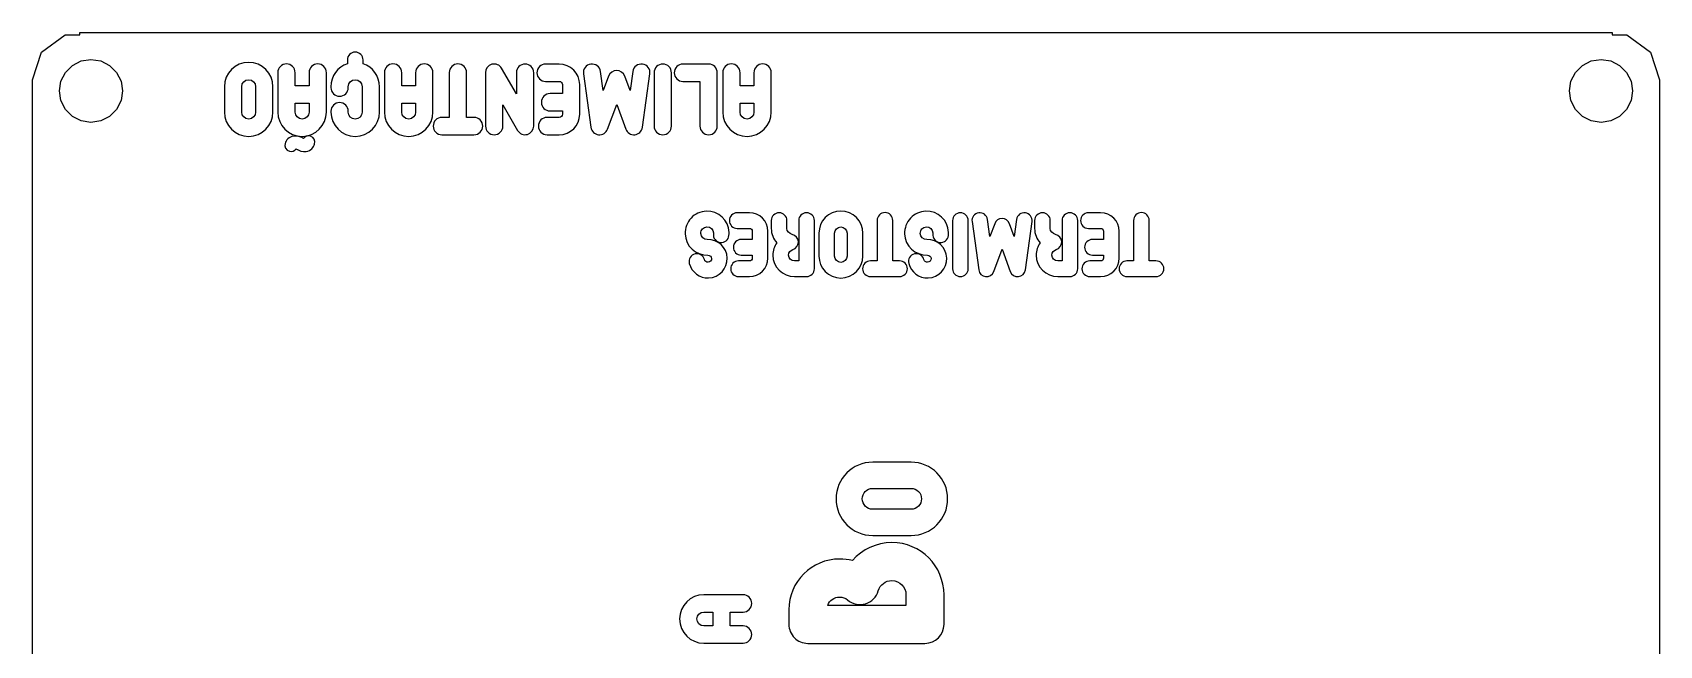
# Model space of a CAD drawing. Extents: x 0 to 215, y 0 to 110.
# Drawn here: x 0.1 to 103.1, y 68.3 to 107.2 of the extents above; entities that cross this region are included whole.
import ezdxf

# ---------------------------------------------------------------- set-up
doc = ezdxf.new("R2010")
doc.units = 0
doc.layers.get('0').update_dxf_attribs({"linetype": 'CONTINUOUS'})

msp = doc.modelspace()

# ---------------------------------------------------------------- linework, layer by layer
at = {"color": 7}
for points in [[(3.141111, 107.18743), (100.141111, 107.18743)], [(3.141111, 107.040432), (3.141111, 107.18743)], [(100.141111, 107.18743), (100.141111, 107.040432)], [(0.714111, 105.95043), (2.214111, 107.040432)], [(2.214111, 107.040432), (3.141111, 107.040432)], [(100.141111, 107.040432), (101.06811, 107.040432)], [(101.06811, 107.040432), (102.56811, 105.95043)], [(0.141111, 104.18743), (0.714111, 105.95043)], [(2.223111, 104.663432), (2.665111, 105.105431)], [(2.665111, 105.105431), (3.223111, 105.389432)], [(3.223111, 105.389432), (3.841111, 105.48743)], [(3.841111, 105.48743), (4.459111, 105.389432)], [(4.459111, 105.389432), (5.017111, 105.105431)], [(5.017111, 105.105431), (5.459111, 104.663432)], [(20.071271, 105.447208), (20.077144, 105.212247)], [(21.069861, 105.206374), (21.069861, 105.447208)], [(33.477067, 105.188749), (32.619456, 105.188749)], [(42.947703, 105.188749), (41.32059, 105.188749)], [(97.82311, 104.663432), (98.26511, 105.105431)], [(98.26511, 105.105431), (98.823111, 105.389432)], [(98.823111, 105.389432), (99.44111, 105.48743)], [(99.44111, 105.48743), (100.059112, 105.389432)], [(100.059112, 105.389432), (100.61711, 105.105431)], [(100.61711, 105.105431), (101.05911, 104.663432)], [(102.56811, 105.95043), (103.141111, 104.18743)], [(0.141111, 6.187426), (0.141111, 104.18743)], [(1.841111, 103.487432), (1.939111, 104.105431)], [(1.939111, 104.105431), (2.223111, 104.663432)], [(5.459111, 104.663432), (5.743111, 104.105431)], [(5.743111, 104.105431), (5.841111, 103.487432)], [(15.669491, 104.642463), (15.669491, 102.145987)], [(17.649049, 104.642463), (17.649049, 103.81422), (16.76794, 103.81422), (16.76794, 104.642463)], [(18.747498, 102.145987), (18.747498, 104.642463)], [(22.415481, 104.642463), (22.415481, 102.145987)], [(24.395039, 104.642463), (24.395039, 103.81422), (23.51393, 103.81422), (23.51393, 104.642463)], [(25.493488, 102.145987), (25.493488, 104.642463)], [(26.520347, 104.648336), (26.520347, 101.805291), (26.056296, 101.805291)], [(28.088721, 101.805291), (27.618796, 101.805291), (27.618796, 104.648336)], [(28.817564, 104.642463), (28.817564, 101.259005)], [(30.773624, 104.642463), (30.773624, 103.303177), (29.839649, 104.918544)], [(31.872075, 101.259005), (31.872075, 104.642463)], [(32.619456, 104.090301), (33.477067, 104.090301)], [(35.02222, 104.566099), (35.486272, 101.182641)], [(36.608218, 104.419248), (36.273396, 103.514644), (36.108922, 104.712951)], [(38.135473, 104.712951), (37.970999, 103.514644), (37.636176, 104.419248)], [(38.758122, 101.182641), (39.228048, 104.566099)], [(39.49293, 104.63659), (39.49293, 104.63659), (39.49293, 101.253132), (39.49293, 101.253132)], [(40.591382, 101.253132), (40.591382, 104.63659), (40.591382, 104.63659)], [(41.32059, 104.090301), (42.395541, 104.090301), (42.395541, 101.253132)], [(43.493992, 101.253132), (43.493992, 104.63659)], [(43.835145, 104.642463), (43.835145, 102.145987)], [(45.814702, 104.642463), (45.814702, 103.81422), (44.933593, 103.81422), (44.933593, 104.642463)], [(46.913154, 102.145987), (46.913154, 104.642463)], [(97.441111, 103.487432), (97.53911, 104.105431)], [(97.53911, 104.105431), (97.82311, 104.663432)], [(101.05911, 104.663432), (101.34311, 104.105431)], [(101.34311, 104.105431), (101.441112, 103.487432)], [(103.141111, 104.18743), (103.141111, 6.187426)], [(1.939111, 102.86943), (1.841111, 103.487432)], [(5.841111, 103.487432), (5.743111, 102.86943)], [(12.285574, 103.755481), (12.285574, 102.145987)], [(13.384023, 102.145987), (13.384023, 103.755481)], [(14.265132, 103.755481), (14.265132, 102.145987)], [(15.363581, 102.145987), (15.363581, 103.755481)], [(19.031561, 103.755481), (19.031561, 103.696739)], [(20.13001, 103.696739), (20.13001, 103.755481)], [(21.011119, 103.755481), (21.011119, 102.145987)], [(22.109569, 102.145987), (22.109569, 103.755481)], [(33.682661, 103.88471), (33.682661, 103.314926), (32.907283, 103.314926)], [(34.781109, 102.010885), (34.781109, 103.88471)], [(97.53911, 102.86943), (97.441111, 103.487432)], [(101.441112, 103.487432), (101.34311, 102.86943)], [(2.223111, 102.311431), (1.939111, 102.86943)], [(2.665111, 101.869429), (2.223111, 102.311431)], [(5.459111, 102.311431), (5.017111, 101.869429)], [(5.743111, 102.86943), (5.459111, 102.311431)], [(16.76794, 102.145987), (16.76794, 102.715771), (17.649049, 102.715771)], [(17.649049, 102.715771), (17.649049, 102.145987)], [(19.031561, 102.198856), (19.031561, 102.145987)], [(20.13001, 102.145987), (20.13001, 102.198856)], [(23.51393, 102.145987), (23.51393, 102.715771), (24.395039, 102.715771)], [(24.395039, 102.715771), (24.395039, 102.145987)], [(29.916013, 101.259005), (29.916013, 102.598291), (30.849988, 100.982924)], [(32.907283, 102.216478), (33.682661, 102.216478), (33.682661, 102.010885)], [(36.543604, 101.065161), (37.125134, 102.633534), (37.700791, 101.065161)], [(44.933593, 102.145987), (44.933593, 102.715771), (45.814702, 102.715771)], [(45.814702, 102.715771), (45.814702, 102.145987)], [(97.82311, 102.311431), (97.53911, 102.86943)], [(98.26511, 101.869429), (97.82311, 102.311431)], [(101.05911, 102.311431), (100.61711, 101.869429)], [(101.34311, 102.86943), (101.05911, 102.311431)], [(3.223111, 101.585432), (2.665111, 101.869429)], [(3.841111, 101.48743), (3.223111, 101.585432)], [(4.459111, 101.585432), (3.841111, 101.48743)], [(5.017111, 101.869429), (4.459111, 101.585432)], [(33.477067, 101.805291), (32.713442, 101.805291)], [(98.823111, 101.585432), (98.26511, 101.869429)], [(99.44111, 101.48743), (98.823111, 101.585432)], [(100.059112, 101.585432), (99.44111, 101.48743)], [(100.61711, 101.869429), (100.059112, 101.585432)], [(17.273109, 100.483647), (17.249614, 100.495388), (17.226119, 100.507128)], [(26.056296, 100.706843), (28.088721, 100.706843)], [(32.713442, 100.706843), (33.477067, 100.706843)], [(16.861926, 99.796371), (16.891297, 99.778761), (16.914792, 99.76702)], [(45.523009, 95.767977), (44.748467, 95.767977)], [(44.748467, 94.775926), (45.523009, 94.775926)], [(46.910783, 95.274604), (46.910783, 94.770623)], [(47.902834, 94.770623), (47.902834, 95.274604)], [(48.645544, 95.274604), (48.645544, 92.712252), (48.374986, 92.712252)], [(49.637594, 92.21888), (49.637594, 95.274604)], [(53.611515, 95.27991), (53.611515, 92.712252), (53.192412, 92.712252)], [(55.027971, 92.712252), (54.603563, 92.712252), (54.603563, 95.27991)], [(58.38534, 95.269298), (58.38534, 95.269298), (58.38534, 92.213574), (58.38534, 92.213574)], [(59.377388, 92.213574), (59.377388, 95.269298), (59.377388, 95.269298)], [(59.621671, 95.205637), (60.040774, 92.149913)], [(61.054042, 95.073013), (60.751655, 94.25603), (60.60311, 95.338265)], [(62.433364, 95.338265), (62.284822, 94.25603), (61.982432, 95.073013)], [(62.995703, 92.149913), (63.420109, 95.205637)], [(63.582412, 95.274604), (63.582412, 94.770623)], [(64.57446, 94.770623), (64.57446, 95.274604)], [(65.317172, 95.274604), (65.317172, 92.712252), (65.046612, 92.712252)], [(66.30922, 92.21888), (66.30922, 95.274604)], [(67.75875, 95.767977), (66.984211, 95.767977)], [(66.984211, 94.775926), (67.75875, 94.775926)], [(69.847957, 95.27991), (69.847957, 92.712252), (69.428857, 92.712252)], [(71.264413, 92.712252), (70.840007, 92.712252), (70.840007, 95.27991)], [(43.243398, 94.431096), (43.243398, 94.431096)], [(45.708689, 94.590249), (45.708689, 94.075656), (45.008416, 94.075656)], [(46.700736, 92.897929), (46.700736, 94.590249)], [(49.925478, 94.473536), (49.925478, 93.019945)], [(50.917529, 93.019945), (50.917529, 94.473536)], [(51.713291, 94.473536), (51.713291, 93.019945)], [(52.705341, 93.019945), (52.705341, 94.473536)], [(57.138149, 94.431096), (57.138149, 94.431096)], [(67.94443, 94.590249), (67.94443, 94.075656), (67.244158, 94.075656)], [(68.936481, 92.897929), (68.936481, 94.590249)], [(42.681059, 92.797133), (42.681059, 92.797133)], [(45.523009, 92.712252), (44.833348, 92.712252)], [(45.008416, 93.083606), (45.708689, 93.083606), (45.708689, 92.897929)], [(56.575813, 92.797133), (56.575813, 92.797133)], [(60.995687, 92.043812), (61.520891, 93.460268), (62.040787, 92.043812)], [(67.75875, 92.712252), (67.069092, 92.712252)], [(67.244158, 93.083606), (67.94443, 93.083606), (67.94443, 92.897929)], [(41.720841, 92.558404), (41.720841, 92.558404)], [(44.833348, 91.720202), (45.523009, 91.720202)], [(48.374986, 91.720202), (49.138916, 91.720202)], [(53.192412, 91.720202), (55.027971, 91.720202)], [(55.615594, 92.558404), (55.615594, 92.558404)], [(65.046612, 91.720202), (65.810545, 91.720202)], [(67.069092, 91.720202), (67.75875, 91.720202)], [(69.428857, 91.720202), (71.264413, 91.720202)], [(55.75727, 79.958257), (53.330805, 79.958257)], [(53.330805, 78.302239), (55.75727, 78.302239)], [(55.75727, 76.973882), (53.330805, 76.973882)], [(53.330805, 75.317861), (55.75727, 75.317861)], [(45.125188, 71.558723), (42.637507, 71.558723)], [(55.438229, 71.557151), (55.438229, 70.887689), (50.481614, 70.887689)], [(57.845729, 69.677497), (57.845729, 71.557151)], [(42.637507, 70.464141), (43.205284, 70.464141), (43.205284, 69.586136)], [(45.125188, 69.586136), (44.299863, 69.586136), (44.299863, 70.464141), (45.125188, 70.464141)], [(48.02262, 70.604453), (48.02262, 69.690375)], [(43.205284, 69.586136), (42.637507, 69.586136)], [(42.637507, 68.491554), (45.125188, 68.491554)], [(49.219931, 68.480189), (56.635543, 68.480189)]]:
    msp.add_lwpolyline(points, dxfattribs=at)
for points in [[(13.824578, 105.294484), (12.97284, 105.294484), (12.285574, 104.607219), (12.285574, 103.755481)], [(15.363581, 103.755481), (15.363581, 104.607219), (14.670442, 105.294484), (13.824578, 105.294484)], [(16.215778, 105.194625), (15.916202, 105.194625), (15.669491, 104.947915), (15.669491, 104.642463)], [(16.76794, 104.642463), (16.76794, 104.947915), (16.521229, 105.194625), (16.215778, 105.194625)], [(18.195336, 105.194625), (17.895759, 105.194625), (17.649049, 104.947915), (17.649049, 104.642463)], [(18.747498, 104.642463), (18.747498, 104.947915), (18.500787, 105.194625), (18.195336, 105.194625)], [(20.077144, 105.212247), (19.466242, 105.006654), (19.031561, 104.430997), (19.031561, 103.755481)], [(20.570566, 105.946504), (20.294485, 105.946504), (20.071271, 105.723289), (20.071271, 105.447208)], [(21.069861, 105.447208), (21.069861, 105.723289), (20.846646, 105.946504), (20.570566, 105.946504)], [(22.109569, 103.755481), (22.109569, 104.425123), (21.674888, 105.000781), (21.069861, 105.206374)], [(22.961768, 105.194625), (22.662192, 105.194625), (22.415481, 104.947915), (22.415481, 104.642463)], [(23.51393, 104.642463), (23.51393, 104.947915), (23.267219, 105.194625), (22.961768, 105.194625)], [(24.941326, 105.194625), (24.64175, 105.194625), (24.395039, 104.947915), (24.395039, 104.642463)], [(25.493488, 104.642463), (25.493488, 104.947915), (25.246777, 105.194625), (24.941326, 105.194625)], [(27.072508, 105.194625), (26.767058, 105.194625), (26.520347, 104.953788), (26.520347, 104.648336)], [(27.618796, 104.648336), (27.618796, 104.953788), (27.372085, 105.194625), (27.072508, 105.194625)], [(29.222872, 105.171127), (28.982038, 105.106512), (28.817564, 104.889173), (28.817564, 104.642463)], [(29.839649, 104.918544), (29.716295, 105.13001), (29.463709, 105.235742), (29.222872, 105.171127)], [(31.325786, 105.188749), (31.020337, 105.188749), (30.773624, 104.942039), (30.773624, 104.642463)], [(31.872075, 104.642463), (31.872075, 104.942039), (31.625362, 105.188749), (31.325786, 105.188749)], [(32.619456, 105.188749), (32.31988, 105.188749), (32.073167, 104.942039), (32.073167, 104.63659)], [(34.781109, 103.88471), (34.781109, 104.601343), (34.199576, 105.188749), (33.477067, 105.188749)], [(35.486272, 105.182876), (35.186696, 105.141759), (34.97523, 104.865678), (35.02222, 104.566099)], [(36.108922, 104.712951), (36.067802, 105.01253), (35.791721, 105.223996), (35.486272, 105.182876)], [(38.758122, 105.182876), (38.458546, 105.223996), (38.176592, 105.01253), (38.135473, 104.712951)], [(39.228048, 104.566099), (39.269165, 104.865678), (39.057699, 105.141759), (38.758122, 105.182876)], [(40.045092, 105.188749), (39.739643, 105.188749), (39.49293, 104.942039), (39.49293, 104.63659)], [(40.591382, 104.63659), (40.591382, 104.942039), (40.350544, 105.188749), (40.045092, 105.188749)], [(41.32059, 105.188749), (41.015138, 105.188749), (40.768428, 104.942039), (40.768428, 104.63659)], [(43.493992, 104.63659), (43.493992, 104.942039), (43.247279, 105.188749), (42.947703, 105.188749)], [(44.381434, 105.194625), (44.081855, 105.194625), (43.835145, 104.947915), (43.835145, 104.642463)], [(44.933593, 104.642463), (44.933593, 104.947915), (44.686883, 105.194625), (44.381434, 105.194625)], [(46.360992, 105.194625), (46.061413, 105.194625), (45.814702, 104.947915), (45.814702, 104.642463)], [(46.913154, 104.642463), (46.913154, 104.947915), (46.666441, 105.194625), (46.360992, 105.194625)], [(13.384023, 103.755481), (13.384023, 103.996315), (13.583742, 104.196035), (13.824578, 104.196035)], [(13.824578, 104.196035), (14.065414, 104.196035), (14.265132, 103.996315), (14.265132, 103.755481)], [(20.13001, 103.755481), (20.13001, 103.996315), (20.329728, 104.196035), (20.570565, 104.196035)], [(20.570565, 104.196035), (20.811401, 104.196035), (21.011119, 103.996315), (21.011119, 103.755481)], [(32.073167, 104.63659), (32.073167, 104.337011), (32.31988, 104.090301), (32.619456, 104.090301)], [(33.477067, 104.090301), (33.594548, 104.090301), (33.682661, 103.996315), (33.682661, 103.88471)], [(37.125134, 104.777565), (36.890173, 104.777565), (36.684579, 104.63659), (36.608218, 104.419248)], [(37.636176, 104.419248), (37.559815, 104.63659), (37.354222, 104.777565), (37.125134, 104.777565)], [(40.768428, 104.63659), (40.768428, 104.331138), (41.015138, 104.090301), (41.32059, 104.090301)], [(19.031561, 103.696739), (19.031561, 103.39129), (19.278272, 103.144577), (19.577849, 103.144577)], [(19.577849, 103.144577), (19.883299, 103.144577), (20.13001, 103.39129), (20.13001, 103.696739)], [(32.907283, 103.314926), (32.601834, 103.314926), (32.355124, 103.068216), (32.355124, 102.762764)], [(12.285574, 102.145987), (12.285574, 101.300125), (12.97284, 100.606984), (13.824578, 100.606984)], [(13.824578, 101.705433), (13.583742, 101.705433), (13.384023, 101.905153), (13.384023, 102.145987)], [(13.824578, 100.606984), (14.670442, 100.606984), (15.363581, 101.300125), (15.363581, 102.145987)], [(14.265132, 102.145987), (14.265132, 101.905153), (14.065414, 101.705433), (13.824578, 101.705433)], [(15.669491, 102.145987), (15.669491, 101.300125), (16.356757, 100.606984), (17.208494, 100.606984)], [(17.208494, 101.705433), (16.961784, 101.705433), (16.76794, 101.905153), (16.76794, 102.145987)], [(17.649049, 102.145987), (17.649049, 101.905153), (17.44933, 101.705433), (17.208494, 101.705433)], [(17.208494, 100.606984), (18.054358, 100.606984), (18.747498, 101.300125), (18.747498, 102.145987)], [(19.577849, 102.751015), (19.278272, 102.751015), (19.031561, 102.504305), (19.031561, 102.198856)], [(19.031561, 102.145987), (19.031561, 101.294249), (19.718827, 100.606984), (20.570565, 100.606984)], [(20.13001, 102.198856), (20.13001, 102.504305), (19.883299, 102.751015), (19.577849, 102.751015)], [(20.570565, 101.705433), (20.329728, 101.705433), (20.13001, 101.899277), (20.13001, 102.145987)], [(21.011119, 102.145987), (21.011119, 101.899277), (20.811401, 101.705433), (20.570565, 101.705433)], [(20.570566, 100.606984), (21.416429, 100.606984), (22.109569, 101.294249), (22.109569, 102.145987)], [(22.415481, 102.145987), (22.415481, 101.300125), (23.102747, 100.606984), (23.954484, 100.606984)], [(23.954484, 101.705433), (23.707774, 101.705433), (23.51393, 101.905153), (23.51393, 102.145987)], [(24.395039, 102.145987), (24.395039, 101.905153), (24.195321, 101.705433), (23.954484, 101.705433)], [(23.954484, 100.606984), (24.800348, 100.606984), (25.493488, 101.300125), (25.493488, 102.145987)], [(32.355124, 102.762764), (32.355124, 102.463188), (32.601834, 102.216478), (32.907283, 102.216478)], [(33.682661, 102.010885), (33.682661, 101.899277), (33.594548, 101.805291), (33.477067, 101.805291)], [(33.477067, 100.706843), (34.199576, 100.706843), (34.781109, 101.288376), (34.781109, 102.010885)], [(43.835145, 102.145987), (43.835145, 101.300125), (44.522413, 100.606984), (45.374148, 100.606984)], [(45.374148, 101.705433), (45.127438, 101.705433), (44.933593, 101.905153), (44.933593, 102.145987)], [(45.814702, 102.145987), (45.814702, 101.905153), (45.614985, 101.705433), (45.374148, 101.705433)], [(45.374148, 100.606984), (46.220013, 100.606984), (46.913154, 101.300125), (46.913154, 102.145987)], [(26.056296, 101.805291), (25.750846, 101.805291), (25.504135, 101.558581), (25.504135, 101.259005)], [(25.504135, 101.259005), (25.504135, 100.953553), (25.750846, 100.706843), (26.056296, 100.706843)], [(28.640882, 101.259005), (28.640882, 101.558581), (28.394172, 101.805291), (28.088721, 101.805291)], [(28.088721, 100.706843), (28.394172, 100.706843), (28.640882, 100.953553), (28.640882, 101.259005)], [(28.817564, 101.259005), (28.817564, 100.953553), (29.064275, 100.706843), (29.363851, 100.706843)], [(29.363851, 100.706843), (29.669303, 100.706843), (29.916013, 100.953553), (29.916013, 101.259005)], [(30.849988, 100.982924), (30.973344, 100.771458), (31.225927, 100.665726), (31.466765, 100.730341)], [(31.466765, 100.730341), (31.707599, 100.794955), (31.872075, 101.012295), (31.872075, 101.259005)], [(32.713442, 101.805291), (32.413863, 101.805291), (32.167153, 101.558581), (32.167153, 101.253132)], [(32.167153, 101.253132), (32.167153, 100.953553), (32.413863, 100.706843), (32.713442, 100.706843)], [(35.486272, 101.182641), (35.521516, 100.930058), (35.721234, 100.736214), (35.97382, 100.706843)], [(35.97382, 100.706843), (36.22053, 100.683334), (36.461367, 100.830199), (36.543604, 101.065161)], [(37.700791, 101.065161), (37.788904, 100.830199), (38.023865, 100.683348), (38.276451, 100.706843)], [(38.276451, 100.706843), (38.523161, 100.736214), (38.722879, 100.930058), (38.758122, 101.182641)], [(39.49293, 101.253132), (39.49293, 100.953553), (39.739643, 100.706843), (40.045092, 100.706843)], [(40.045092, 100.706843), (40.350544, 100.706843), (40.591382, 100.953553), (40.591382, 101.253132)], [(42.395541, 101.253132), (42.395541, 100.953553), (42.642254, 100.706843), (42.947703, 100.706843)], [(42.947703, 100.706843), (43.247279, 100.706843), (43.493992, 100.953553), (43.493992, 101.253132)], [(16.133544, 100.160559), (16.06893, 99.949093), (16.192285, 99.725878), (16.403751, 99.661263)], [(16.673958, 100.624609), (16.368507, 100.589365), (16.192285, 100.354404), (16.133544, 100.160559)], [(17.226119, 100.507128), (17.114512, 100.559994), (16.932416, 100.65398), (16.673958, 100.624609)], [(17.302479, 100.471907), (17.290731, 100.471907), (17.284857, 100.477777), (17.273109, 100.483647)], [(17.73716, 100.612883), (17.572686, 100.665751), (17.396464, 100.601142), (17.302479, 100.471907)], [(17.466953, 99.649537), (17.772404, 99.690657), (17.948626, 99.925618), (18.001493, 100.113589)], [(18.001493, 100.113589), (18.066107, 100.325055), (17.948626, 100.548271), (17.73716, 100.612883)], [(16.403748, 99.66126), (16.568222, 99.614268), (16.73857, 99.678871), (16.838428, 99.808112)], [(16.838428, 99.808112), (16.844302, 99.802242), (16.85605, 99.796371), (16.861926, 99.796371)], [(16.914792, 99.76702), (17.020524, 99.714152), (17.208495, 99.620169), (17.466953, 99.649537)], [(42.797772, 95.863469), (42.426416, 95.852858), (42.081585, 95.693704), (41.832248, 95.423146)], [(44.240755, 94.521282), (44.214226, 95.290519), (43.567009, 95.889993), (42.797772, 95.863469)], [(51.315408, 95.863469), (50.546175, 95.863469), (49.925478, 95.242772), (49.925478, 94.473536)], [(52.705341, 94.473536), (52.705341, 95.242772), (52.079342, 95.863469), (51.315408, 95.863469)], [(56.692523, 95.863469), (56.32117, 95.852858), (55.976339, 95.693704), (55.726999, 95.423146)], [(58.135506, 94.521282), (58.108977, 95.290519), (57.46176, 95.889993), (56.692523, 95.863469)], [(60.60311, 95.338265), (60.565975, 95.608823), (60.316638, 95.799808), (60.040774, 95.762671)], [(62.995703, 95.762671), (62.725145, 95.799808), (62.470498, 95.608823), (62.433364, 95.338265)], [(41.832248, 95.423146), (41.577604, 95.152588), (41.444977, 94.797146), (41.455588, 94.425793)], [(42.553738, 94.744097), (42.62801, 94.823672), (42.728806, 94.866113), (42.834907, 94.871419)], [(42.834907, 94.871419), (43.052416, 94.88203), (43.238093, 94.706959), (43.248704, 94.484148)], [(44.748467, 95.767977), (44.477909, 95.767977), (44.255095, 95.545162), (44.255095, 95.269298)], [(44.255095, 95.269298), (44.255095, 94.99874), (44.477909, 94.775926), (44.748467, 94.775926)], [(46.700736, 94.590249), (46.700736, 95.237469), (46.175535, 95.767977), (45.523009, 95.767977)], [(45.523009, 94.775926), (45.62911, 94.775926), (45.708689, 94.691045), (45.708689, 94.590249)], [(47.409461, 95.767977), (47.133597, 95.767977), (46.910783, 95.545162), (46.910783, 95.274604)], [(46.910783, 94.770623), (46.910783, 94.420487), (47.038108, 94.107485), (47.255613, 93.863454)], [(47.902834, 95.274604), (47.902834, 95.545162), (47.680019, 95.767977), (47.409461, 95.767977)], [(48.237055, 94.393961), (48.030155, 94.441707), (47.902834, 94.584943), (47.902834, 94.770623)], [(49.138916, 95.767977), (48.863052, 95.767977), (48.645544, 95.545162), (48.645544, 95.274604)], [(49.637594, 95.274604), (49.637594, 95.545162), (49.41478, 95.767977), (49.138916, 95.767977)], [(50.917529, 94.473536), (50.917529, 94.691045), (51.097902, 94.871419), (51.315408, 94.871419)], [(51.315408, 94.871419), (51.532917, 94.871419), (51.713291, 94.691045), (51.713291, 94.473536)], [(54.11019, 95.773282), (53.834326, 95.773282), (53.611515, 95.555774), (53.611515, 95.27991)], [(54.603563, 95.27991), (54.603563, 95.555774), (54.380751, 95.773282), (54.11019, 95.773282)], [(55.726999, 95.423146), (55.472355, 95.152588), (55.339728, 94.797146), (55.350339, 94.425793)], [(56.448492, 94.744097), (56.522761, 94.823672), (56.62356, 94.866113), (56.729661, 94.871419)], [(56.729661, 94.871419), (56.947167, 94.88203), (57.132847, 94.706959), (57.143455, 94.484148)], [(58.884016, 95.767977), (58.608152, 95.767977), (58.38534, 95.545162), (58.38534, 95.269298)], [(59.377388, 95.269298), (59.377388, 95.545162), (59.159879, 95.767977), (58.884016, 95.767977)], [(60.040774, 95.762671), (59.770213, 95.725536), (59.579231, 95.476198), (59.621671, 95.205637)], [(61.520891, 95.39662), (61.308688, 95.39662), (61.123009, 95.269298), (61.054042, 95.073013)], [(61.982432, 95.073013), (61.913465, 95.269298), (61.727788, 95.39662), (61.520891, 95.39662)], [(63.420109, 95.205637), (63.457243, 95.476198), (63.266261, 95.725536), (62.995703, 95.762671)], [(64.081087, 95.767977), (63.805223, 95.767977), (63.582412, 95.545162), (63.582412, 95.274604)], [(63.582412, 94.770623), (63.582412, 94.420487), (63.709733, 94.107485), (63.927242, 93.863454)], [(64.57446, 95.274604), (64.57446, 95.545162), (64.351648, 95.767977), (64.081087, 95.767977)], [(64.908681, 94.393961), (64.701784, 94.441707), (64.57446, 94.584943), (64.57446, 94.770623)], [(65.810545, 95.767977), (65.534681, 95.767977), (65.317172, 95.545162), (65.317172, 95.274604)], [(66.30922, 95.274604), (66.30922, 95.545162), (66.086409, 95.767977), (65.810545, 95.767977)], [(66.984211, 95.767977), (66.71365, 95.767977), (66.490839, 95.545162), (66.490839, 95.269298)], [(66.490839, 95.269298), (66.490839, 94.99874), (66.71365, 94.775926), (66.984211, 94.775926)], [(68.936481, 94.590249), (68.936481, 95.237469), (68.411276, 95.767977), (67.75875, 95.767977)], [(67.75875, 94.775926), (67.864852, 94.775926), (67.94443, 94.691045), (67.94443, 94.590249)], [(70.346635, 95.773282), (70.070771, 95.773282), (69.847957, 95.555774), (69.847957, 95.27991)], [(70.840007, 95.27991), (70.840007, 95.555774), (70.617193, 95.773282), (70.346635, 95.773282)], [(41.455588, 94.425793), (41.482117, 93.656556), (42.129332, 93.057083), (42.898568, 93.083606)], [(42.447636, 94.457622), (42.447636, 94.563723), (42.484774, 94.664522), (42.553738, 94.744097)], [(42.861433, 94.075656), (42.643925, 94.065045), (42.458248, 94.240113), (42.447636, 94.457622)], [(44.124042, 92.897929), (44.102819, 93.566369), (43.535177, 94.096877), (42.861433, 94.075656)], [(43.243398, 94.431096), (43.21687, 94.155232), (43.413161, 93.9112), (43.689024, 93.884674)], [(43.248704, 94.484148), (43.248704, 94.46823), (43.248704, 94.447013), (43.243398, 94.431096)], [(43.689024, 93.884674), (43.959585, 93.858145), (44.203617, 94.054436), (44.230143, 94.324994)], [(44.230143, 94.324994), (44.240755, 94.388655), (44.240755, 94.457622), (44.240755, 94.521282)], [(45.008416, 94.075656), (44.732552, 94.075656), (44.509741, 93.852842), (44.509741, 93.576978)], [(47.255613, 93.863454), (47.101768, 93.640639), (47.011582, 93.370081), (47.011582, 93.078303)], [(48.624323, 93.927114), (48.619018, 94.149926), (48.459867, 94.346214), (48.237055, 94.393961)], [(48.268884, 93.433742), (48.486393, 93.497403), (48.629629, 93.698997), (48.624323, 93.927114)], [(55.350339, 94.425793), (55.376868, 93.656556), (56.024086, 93.057083), (56.793322, 93.083606)], [(56.34239, 94.457622), (56.34239, 94.563723), (56.379525, 94.664522), (56.448492, 94.744097)], [(56.756184, 94.075656), (56.538678, 94.065045), (56.352999, 94.240113), (56.34239, 94.457622)], [(58.018793, 92.897929), (57.99757, 93.566369), (57.429931, 94.096877), (56.756184, 94.075656)], [(57.138149, 94.431096), (57.111621, 94.155232), (57.307912, 93.9112), (57.583776, 93.884674)], [(57.143455, 94.484148), (57.143455, 94.46823), (57.143455, 94.447013), (57.138149, 94.431096)], [(57.583776, 93.884674), (57.854334, 93.858145), (58.098368, 94.054436), (58.124894, 94.324994)], [(58.124894, 94.324994), (58.135506, 94.388655), (58.135506, 94.457622), (58.135506, 94.521282)], [(63.927242, 93.863454), (63.773394, 93.640639), (63.683207, 93.370081), (63.683207, 93.078303)], [(65.295952, 93.927114), (65.290646, 94.149926), (65.131493, 94.346214), (64.908681, 94.393961)], [(64.94051, 93.433742), (65.158019, 93.497403), (65.301255, 93.698997), (65.295952, 93.927114)], [(67.244158, 94.075656), (66.968294, 94.075656), (66.745482, 93.852842), (66.745482, 93.576978)], [(42.081585, 93.157878), (41.816333, 93.094217), (41.651874, 92.823657), (41.720841, 92.558404)], [(42.681059, 92.797133), (42.617398, 93.062385), (42.34684, 93.226845), (42.081585, 93.157878)], [(42.914483, 92.627371), (42.803078, 92.622065), (42.707585, 92.696335), (42.681059, 92.797133)], [(42.898568, 93.083606), (43.020584, 93.083606), (43.126688, 92.988116), (43.131991, 92.860794)], [(43.131991, 92.860794), (43.137297, 92.738775), (43.036501, 92.632674), (42.914483, 92.627371)], [(42.946314, 91.63532), (43.620058, 91.656543), (44.145262, 92.224185), (44.124042, 92.897929)], [(44.833348, 92.712252), (44.56279, 92.712252), (44.339978, 92.489438), (44.339978, 92.213574)], [(44.509741, 93.576978), (44.509741, 93.30642), (44.732552, 93.083606), (45.008416, 93.083606)], [(45.708689, 92.897929), (45.708689, 92.797133), (45.62911, 92.712252), (45.523009, 92.712252)], [(45.523009, 91.720202), (46.175535, 91.720202), (46.700736, 92.245406), (46.700736, 92.897929)], [(47.011582, 93.078303), (47.011582, 92.330287), (47.621664, 91.720202), (48.374986, 91.720202)], [(48.003629, 93.078303), (48.003629, 93.248065), (48.109734, 93.385996), (48.268884, 93.433742)], [(48.374986, 92.712252), (48.168089, 92.712252), (48.003629, 92.876709), (48.003629, 93.078303)], [(49.925478, 93.019945), (49.925478, 92.256015), (50.546175, 91.630015), (51.315408, 91.630015)], [(51.315408, 92.622065), (51.097902, 92.622065), (50.917529, 92.802436), (50.917529, 93.019945)], [(51.315408, 91.630015), (52.079342, 91.630015), (52.705341, 92.256015), (52.705341, 93.019945)], [(51.713291, 93.019945), (51.713291, 92.802436), (51.532917, 92.622065), (51.315408, 92.622065)], [(53.192412, 92.712252), (52.916548, 92.712252), (52.693734, 92.489438), (52.693734, 92.21888)], [(55.526646, 92.21888), (55.526646, 92.489438), (55.303835, 92.712252), (55.027971, 92.712252)], [(55.976339, 93.157878), (55.711084, 93.094217), (55.546628, 92.823657), (55.615594, 92.558404)], [(56.575813, 92.797133), (56.512152, 93.062385), (56.241592, 93.226845), (55.976339, 93.157878)], [(56.809236, 92.627371), (56.697829, 92.622065), (56.602339, 92.696335), (56.575813, 92.797133)], [(56.793322, 93.083606), (56.915338, 93.083606), (57.021439, 92.988116), (57.026745, 92.860794)], [(57.026745, 92.860794), (57.032051, 92.738775), (56.931252, 92.632674), (56.809236, 92.627371)], [(56.841065, 91.63532), (57.514812, 91.656543), (58.040013, 92.224185), (58.018793, 92.897929)], [(63.683207, 93.078303), (63.683207, 92.330287), (64.293293, 91.720202), (65.046612, 91.720202)], [(64.675258, 93.078303), (64.675258, 93.248065), (64.781359, 93.385996), (64.94051, 93.433742)], [(65.046612, 92.712252), (64.839715, 92.712252), (64.675258, 92.876709), (64.675258, 93.078303)], [(67.069092, 92.712252), (66.798531, 92.712252), (66.57572, 92.489438), (66.57572, 92.213574)], [(66.745482, 93.576978), (66.745482, 93.30642), (66.968294, 93.083606), (67.244158, 93.083606)], [(67.94443, 92.897929), (67.94443, 92.797133), (67.864852, 92.712252), (67.75875, 92.712252)], [(67.75875, 91.720202), (68.411276, 91.720202), (68.936481, 92.245406), (68.936481, 92.897929)], [(69.428857, 92.712252), (69.152993, 92.712252), (68.930179, 92.489438), (68.930179, 92.21888)], [(71.763091, 92.21888), (71.763091, 92.489438), (71.540277, 92.712252), (71.264413, 92.712252)], [(41.720841, 92.558404), (41.858774, 92.001371), (42.373367, 91.6141), (42.946314, 91.63532)], [(44.339978, 92.213574), (44.339978, 91.943016), (44.56279, 91.720202), (44.833348, 91.720202)], [(49.138916, 91.720202), (49.41478, 91.720202), (49.637594, 91.943016), (49.637594, 92.21888)], [(52.693734, 92.21888), (52.693734, 91.943016), (52.916548, 91.720202), (53.192412, 91.720202)], [(55.027971, 91.720202), (55.303835, 91.720202), (55.526646, 91.943016), (55.526646, 92.21888)], [(55.615594, 92.558404), (55.753525, 92.001371), (56.268118, 91.6141), (56.841065, 91.63532)], [(58.38534, 92.213574), (58.38534, 91.943016), (58.608152, 91.720202), (58.884016, 91.720202)], [(58.884016, 91.720202), (59.159879, 91.720202), (59.377388, 91.943016), (59.377388, 92.213574)], [(60.040774, 92.149913), (60.072603, 91.921796), (60.252977, 91.746728), (60.481094, 91.720202)], [(60.481094, 91.720202), (60.703909, 91.698978), (60.921417, 91.831609), (60.995687, 92.043812)], [(62.040787, 92.043812), (62.120365, 91.831609), (62.332568, 91.698981), (62.560685, 91.720202)], [(62.560685, 91.720202), (62.7835, 91.74673), (62.963871, 91.921796), (62.995703, 92.149913)], [(65.810545, 91.720202), (66.086409, 91.720202), (66.30922, 91.943016), (66.30922, 92.21888)], [(66.57572, 92.213574), (66.57572, 91.943016), (66.798531, 91.720202), (67.069092, 91.720202)], [(68.930179, 92.21888), (68.930179, 91.943016), (69.152993, 91.720202), (69.428857, 91.720202)], [(71.264413, 91.720202), (71.540277, 91.720202), (71.763091, 91.943016), (71.763091, 92.21888)], [(53.330805, 79.958257), (52.055581, 79.958257), (51.010608, 78.922135), (51.010608, 77.638058)], [(58.077467, 77.638058), (58.077467, 78.922135), (57.041344, 79.958257), (55.75727, 79.958257)], [(52.666623, 77.638058), (52.666623, 78.001145), (52.967718, 78.302239), (53.330805, 78.302239)], [(55.75727, 78.302239), (56.120352, 78.302239), (56.421446, 78.001145), (56.421446, 77.638058)], [(51.010608, 77.638058), (51.010608, 76.362839), (52.055581, 75.317861), (53.330805, 75.317861)], [(53.330805, 76.973882), (52.967718, 76.973882), (52.666623, 77.274976), (52.666623, 77.638058)], [(55.75727, 75.317861), (57.041344, 75.317861), (58.077467, 76.362839), (58.077467, 77.638058)], [(56.421446, 77.638058), (56.421446, 77.274976), (56.120352, 76.973882), (55.75727, 76.973882)], [(54.549901, 74.865851), (53.558578, 74.865851), (52.657375, 74.428124), (52.052282, 73.732912)], [(57.845729, 71.557151), (57.845729, 73.37243), (56.36518, 74.865851), (54.549901, 74.865851)], [(51.241198, 73.823031), (49.464544, 73.823031), (48.02262, 72.381107), (48.02262, 70.604453)], [(52.052282, 73.732912), (51.781922, 73.797284), (51.524433, 73.823031), (51.241198, 73.823031)], [(53.687322, 71.814639), (53.803189, 72.200869), (54.137924, 72.458354), (54.549901, 72.458354)], [(54.549901, 72.458354), (55.039127, 72.458354), (55.438229, 72.046378), (55.438229, 71.557151)], [(42.637507, 71.558723), (41.794622, 71.558723), (41.10392, 70.87388), (41.10392, 70.025139)], [(45.675406, 71.014361), (45.675406, 71.312879), (45.429565, 71.558723), (45.125188, 71.558723)], [(50.481614, 70.887689), (50.597483, 71.196671), (50.893593, 71.415535), (51.241198, 71.415535)], [(51.241198, 71.415535), (51.434314, 71.415535), (51.60168, 71.364038), (51.743297, 71.235293)], [(51.743297, 71.235293), (52.052282, 70.964933), (52.477137, 70.874811), (52.876238, 70.990683)], [(52.876238, 70.990683), (53.262468, 71.106549), (53.57145, 71.415535), (53.687322, 71.814639)], [(42.198502, 70.025139), (42.198502, 70.27098), (42.397516, 70.464141), (42.637507, 70.464141)], [(45.125188, 70.464141), (45.429565, 70.464141), (45.675406, 70.709985), (45.675406, 71.014361)], [(41.10392, 70.025139), (41.10392, 69.182254), (41.794622, 68.491554), (42.637507, 68.491554)], [(42.637507, 69.586136), (42.397516, 69.586136), (42.198502, 69.785148), (42.198502, 70.025139)], [(45.675406, 69.041772), (45.675406, 69.340293), (45.429565, 69.586136), (45.125188, 69.586136)], [(45.125188, 68.491554), (45.429565, 68.491554), (45.675406, 68.737395), (45.675406, 69.041772)], [(48.02262, 69.690375), (48.02262, 69.368515), (48.151359, 69.059532), (48.370225, 68.827794)], [(56.635543, 68.480189), (57.305008, 68.480189), (57.845729, 69.02091), (57.845729, 69.677497)], [(48.370225, 68.827794), (48.60196, 68.608931), (48.898071, 68.480189), (49.219931, 68.480189)]]:
    msp.add_open_spline(points, degree=3, dxfattribs=at)

doc.saveas('drawing.dxf')
